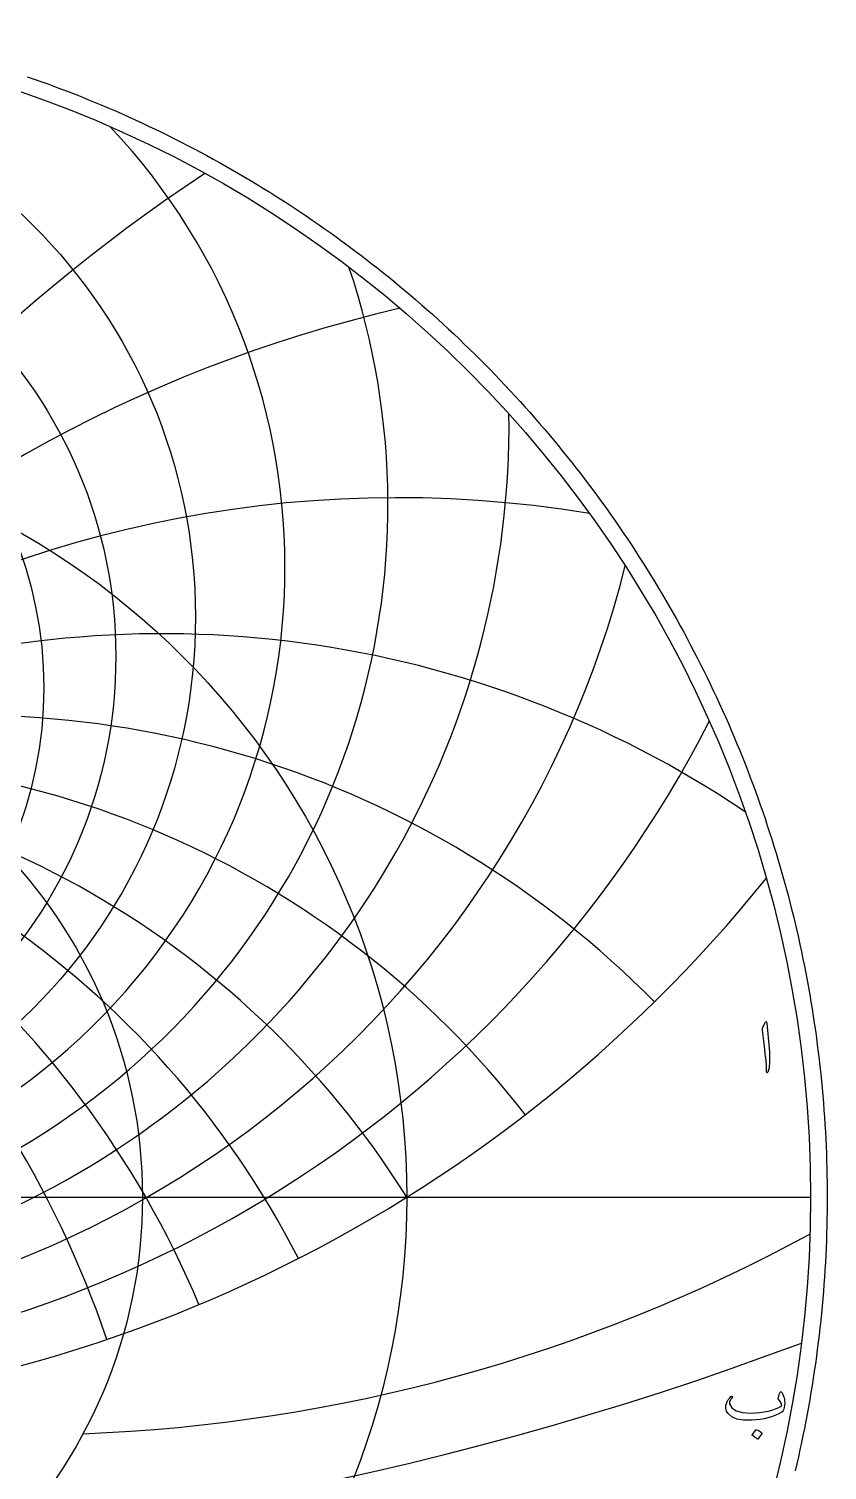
# Model space of a CAD drawing. Header units: millimetres. Extents: x -62 to 62, y -62 to 63.
# Drawn here: x 20.1 to 61.6, y -14.2 to 60.8 of the extents above; entities that cross this region are included whole.
import ezdxf

# ---------------------------------------------------------------- set-up
doc = ezdxf.new("R2010")
doc.units = ezdxf.units.MM
for name, color, linetype in [('CUT_OUTER', 1, 'Continuous'), ('ENGRAVE', 7, 'Continuous'), ('ENGRAVE_FINE', 8, 'Continuous'), ('TEXT', 5, 'Continuous')]:
    doc.layers.add(name, color=color, linetype=linetype)

msp = doc.modelspace()

# ---------------------------------------------------------------- linework, layer by layer
at = {"layer": 'CUT_OUTER'}
msp.add_lwpolyline([(20.0432, 58.2612), (20.4003, 58.1372), (20.7566, 58.0109), (21.1122, 57.8824), (21.4669, 57.7518), (21.8209, 57.619), (22.174, 57.484), (22.5263, 57.3469), (22.8778, 57.2076), (23.2284, 57.0661), (23.5781, 56.9225), (23.9269, 56.7768), (24.2748, 56.6289), (24.6218, 56.4789), (24.9679, 56.3267), (25.3131, 56.1725), (25.6573, 56.0161), (26.0005, 55.8576), (26.3427, 55.697), (26.684, 55.5344), (27.0242, 55.3696), (27.3635, 55.2027), (27.7017, 55.0338), (28.0388, 54.8628), (28.3749, 54.6897), (28.71, 54.5146), (29.0439, 54.3374), (29.3768, 54.1581), (29.7085, 53.9769), (30.0392, 53.7936), (30.3687, 53.6082), (30.6971, 53.4209), (31.0243, 53.2315), (31.3503, 53.0402), (31.6752, 52.8468), (31.9988, 52.6515), (32.3213, 52.4541), (32.6425, 52.2548), (32.9625, 52.0535), (33.2813, 51.8503), (33.5988, 51.6451), (33.9151, 51.438), (34.2301, 51.2289), (34.5438, 51.0179), (34.8562, 50.805), (35.1672, 50.5902), (35.477, 50.3734), (35.7854, 50.1548), (36.0925, 49.9343), (36.3982, 49.7119), (36.7025, 49.4876), (37.0055, 49.2615), (37.307, 49.0335), (37.6072, 48.8037), (37.906, 48.572), (38.2033, 48.3385), (38.4992, 48.1032), (38.7936, 47.866), (39.0866, 47.6271), (39.3781, 47.3864), (39.6681, 47.1439), (39.9566, 46.8996), (40.2436, 46.6535), (40.5291, 46.4057), (40.8131, 46.1562), (41.0955, 45.9049), (41.3764, 45.6519), (41.6558, 45.3971), (41.9335, 45.1407), (42.2097, 44.8825), (42.4843, 44.6227), (42.7573, 44.3612), (43.0287, 44.098), (43.2985, 43.8331), (43.5666, 43.5666), (43.8331, 43.2985), (44.098, 43.0287), (44.3612, 42.7573), (44.6227, 42.4843), (44.8825, 42.2097), (45.1407, 41.9335), (45.3971, 41.6558), (45.6519, 41.3764), (45.9049, 41.0955), (46.1562, 40.8131), (46.4057, 40.5291), (46.6535, 40.2436), (46.8996, 39.9566), (47.1439, 39.6681), (47.3864, 39.3781), (47.6271, 39.0866), (47.866, 38.7936), (48.1032, 38.4992), (48.3385, 38.2033), (48.572, 37.906), (48.8037, 37.6072), (49.0335, 37.307), (49.2615, 37.0055), (49.4876, 36.7025), (49.7119, 36.3982), (49.9343, 36.0925), (50.1548, 35.7854), (50.3734, 35.477), (50.5902, 35.1672), (50.805, 34.8562), (51.0179, 34.5438), (51.2289, 34.2301), (51.438, 33.9151), (51.6451, 33.5988), (51.8503, 33.2813), (52.0535, 32.9625), (52.2548, 32.6425), (52.4541, 32.3213), (52.6515, 31.9988), (52.8468, 31.6752), (53.0402, 31.3503), (53.2315, 31.0243), (53.4209, 30.6971), (53.6082, 30.3687), (53.7936, 30.0392), (53.9769, 29.7085), (54.1581, 29.3768), (54.3374, 29.0439), (54.5146, 28.71), (54.6897, 28.3749), (54.8628, 28.0388), (55.0338, 27.7017), (55.2027, 27.3635), (55.3696, 27.0242), (55.5344, 26.684), (55.697, 26.3427), (55.8576, 26.0005), (56.0161, 25.6573), (56.1725, 25.3131), (56.3267, 24.9679), (56.4789, 24.6218), (56.6289, 24.2748), (56.7768, 23.9269), (56.9225, 23.5781), (57.0661, 23.2284), (57.2076, 22.8778), (57.3469, 22.5263), (57.484, 22.174), (57.619, 21.8209), (57.7518, 21.4669), (57.8824, 21.1122), (58.0109, 20.7566), (58.1372, 20.4003), (58.2612, 20.0432), (58.3831, 19.6853), (58.5028, 19.3267), (58.6203, 18.9674), (58.7356, 18.6073), (58.8486, 18.2466), (58.9595, 17.8852), (59.0681, 17.5231), (59.1745, 17.1603), (59.2787, 16.7969), (59.3807, 16.4328), (59.4804, 16.0682), (59.5778, 15.7029), (59.6731, 15.3371), (59.7661, 14.9706), (59.8568, 14.6036), (59.9453, 14.2361), (60.0315, 13.868), (60.1154, 13.4994), (60.1971, 13.1303), (60.2766, 12.7606), (60.3537, 12.3906), (60.4286, 12.02), (60.5012, 11.649), (60.5716, 11.2775), (60.6396, 10.9057), (60.7054, 10.5334), (60.7689, 10.1607), (60.8301, 9.7876), (60.889, 9.4142), (60.9456, 9.0404), (61, 8.6663), (61.052, 8.2919), (61.1017, 7.9171), (61.1491, 7.542), (61.1943, 7.1667), (61.2371, 6.7911), (61.2776, 6.4152), (61.3158, 6.0391), (61.3517, 5.6627), (61.3853, 5.2862), (61.4166, 4.9094), (61.4456, 4.5325), (61.4722, 4.1554), (61.4966, 3.7781), (61.5186, 3.4007), (61.5383, 3.0232), (61.5557, 2.6455), (61.5708, 2.2678), (61.5835, 1.89), (61.5939, 1.512), (61.6021, 1.1341), (61.6079, 0.7561), (61.6113, 0.378), (61.6125, 0), (61.6113, -0.378), (61.6079, -0.7561), (61.6021, -1.1341), (61.5939, -1.512), (61.5835, -1.89), (61.5708, -2.2678), (61.5557, -2.6455), (61.5383, -3.0232), (61.5186, -3.4007), (61.4966, -3.7781), (61.4722, -4.1554), (61.4456, -4.5325), (61.4166, -4.9094), (61.3853, -5.2862), (61.3517, -5.6627), (61.3158, -6.0391), (61.2776, -6.4152), (61.2371, -6.7911), (61.1943, -7.1667), (61.1491, -7.542), (61.1017, -7.9171), (61.052, -8.2919), (61, -8.6663), (60.9456, -9.0404), (60.889, -9.4142), (60.8301, -9.7876), (60.7689, -10.1607), (60.7054, -10.5334), (60.6396, -10.9057), (60.5716, -11.2775), (60.5012, -11.649), (60.4286, -12.02), (60.3537, -12.3906), (60.2766, -12.7606), (60.1971, -13.1303), (60.1154, -13.4994), (60.0315, -13.868), (59.9453, -14.2361)], dxfattribs=at)
at = {"layer": 'ENGRAVE'}
msp.add_lwpolyline([(-60.75, 0), (60.75, 0)], dxfattribs=at)
for centre, radius in [((0, 0), 60.75), ((0, 30.1723), 28.7837), ((0, 28.1254), 24.6463), ((0, 26.4902), 20.9014), ((0, 0), 39.7663), ((0, 0), 26.0306)]:
    msp.add_circle(centre, radius, dxfattribs=at)
for centre, radius, start, end in [((0, 32.7441), 33.4382, 136.755025, 43.244975), ((0, 36.0044), 38.7851, 161.418489, 18.581511), ((0, 40.1982), 45.0809, 179.330047, 0.669953), ((0, 45.7066), 52.7185, 194.145933, 345.854067), ((0, 53.1545), 62.3353, 207.116681, 332.883319), ((0, -24.8487), 46.8916, 32, 148), ((0, -24.8487), 46.8916, 32, 148), ((0, 63.6394), 75.0422, 218.84522, 321.15478), ((19.6883, 73.4777), 85.8368, 272.172808, 298.555968)]:
    msp.add_arc(centre, radius, start, end, dxfattribs=at)
at = {"layer": 'ENGRAVE_FINE'}
for centre, radius, start, end in [((81.2186, -24.8487), 93.7831, 123.635556, 171.212829), ((81.2186, -24.8487), 93.7831, 123.635556, 171.212829), ((55.8832, -24.8487), 72.9503, 103.039689, 168.083589), ((55.8832, -24.8487), 72.9503, 103.039689, 168.083589), ((39.3467, -24.8487), 61.2126, 80.682156, 164.76813), ((39.3467, -24.8487), 61.2126, 80.682156, 164.76813), ((-27.0729, -24.8487), 54.1457, 18.800401, 123.997775), ((-27.0729, -24.8487), 54.1457, 18.800401, 123.997775), ((27.0729, -24.8487), 54.1457, 56.002225, 161.199599), ((27.0729, -24.8487), 54.1457, 56.002225, 161.199599), ((-17.0671, -24.8487), 49.901, 22.705937, 135.460343), ((-17.0671, -24.8487), 49.901, 22.705937, 135.460343), ((17.0671, -24.8487), 49.901, 44.539657, 157.294063), ((17.0671, -24.8487), 49.901, 44.539657, 157.294063), ((-8.2682, -24.8487), 47.6149, 27.057329, 142.266342), ((-8.2682, -24.8487), 47.6149, 27.057329, 142.266342), ((8.2682, -24.8487), 47.6149, 37.733658, 152.942671), ((8.2682, -24.8487), 47.6149, 37.733658, 152.942671), ((0, 152.6636), 171.207, 249.38669, 290.61331)]:
    msp.add_arc(centre, radius, start, end, dxfattribs=at)
at = {"layer": 'TEXT'}
for points in [[(58.3662, 9.0416), (58.4028, 9.1125), (58.4323, 9.1374), (58.4545, 9.1163), (58.4696, 9.0492), (58.5578, 8.1103), (58.6102, 7.5341), (58.622, 7.0737), (58.593, 6.7293), (58.5233, 6.5008), (58.5106, 6.4821), (58.4993, 6.472), (58.4895, 6.4706), (58.4811, 6.4778), (58.4744, 6.489), (58.4696, 6.5037), (58.4668, 6.5216), (58.4658, 6.5429), (58.4658, 6.7089), (58.4581, 6.885), (58.4428, 7.0711), (58.4198, 7.2672), (58.4148, 7.3185), (58.3997, 7.4569), (58.3745, 7.6826), (58.3393, 7.9954), (58.255, 8.689), (58.2531, 8.7259), (58.255, 8.7599), (58.2608, 8.791), (58.2704, 8.8193)], [(59.2431, -10.1463), (59.2688, -10.1787), (59.2924, -10.2143), (59.3138, -10.2534), (59.3331, -10.2958), (59.3503, -10.3413), (59.3652, -10.3897), (59.378, -10.4409), (59.3887, -10.4951), (59.4026, -10.6038), (59.4059, -10.7116), (59.3988, -10.8184), (59.381, -10.9243), (59.3542, -11.0186), (59.3197, -11.0948), (59.2776, -11.1528), (59.2277, -11.1925), (59.0697, -11.2761), (58.902, -11.3506), (58.7248, -11.416), (58.5379, -11.4723), (58.3415, -11.519), (58.1355, -11.5556), (57.92, -11.5822), (57.6948, -11.5987), (57.2728, -11.5944), (56.9265, -11.5355), (56.6558, -11.422), (56.4609, -11.2538), (56.3809, -11.1223), (56.344, -10.9808), (56.3502, -10.8292), (56.3995, -10.6675), (56.4162, -10.6327), (56.4355, -10.5971), (56.4574, -10.5608), (56.4819, -10.5238), (56.5091, -10.4861), (56.5389, -10.4476), (56.5714, -10.4085), (56.6065, -10.3686), (56.6182, -10.3573), (56.6304, -10.3504), (56.6431, -10.3478), (56.6563, -10.3494), (56.6652, -10.3528), (56.6726, -10.359), (56.6786, -10.3681), (56.6831, -10.3801), (56.6853, -10.3913), (56.6841, -10.4021), (56.6795, -10.4124), (56.6716, -10.4222), (56.6388, -10.4613), (56.6094, -10.5018), (56.5832, -10.5437), (56.5605, -10.587), (56.5449, -10.6285), (56.5365, -10.6685), (56.5353, -10.707), (56.5413, -10.7442), (56.6611, -10.9609), (56.8862, -11.113), (57.2168, -11.2004), (57.6527, -11.2232), (57.8923, -11.214), (58.1207, -11.194), (58.3378, -11.1632), (58.5437, -11.1216), (58.7385, -11.0693), (58.9226, -11.0062), (59.0959, -10.9323), (59.2584, -10.8476), (59.2426, -10.7686), (59.2067, -10.6809), (59.1506, -10.5846), (59.0745, -10.4797), (59.0721, -10.4697), (59.0725, -10.451), (59.0759, -10.4237), (59.0821, -10.3878), (59.0838, -10.3842), (59.085, -10.381), (59.0857, -10.3784), (59.0859, -10.3763), (59.0984, -10.3274), (59.1166, -10.2728), (59.1406, -10.2124), (59.1703, -10.1463), (59.1834, -10.1262), (59.2, -10.1195), (59.2198, -10.1262), (59.2431, -10.1463)], [(57.9056, -12.0969), (57.9104, -12.0921), (57.9171, -12.0893), (57.9257, -12.0883), (57.9363, -12.0893), (58.0108, -12.1195), (58.0809, -12.1563), (58.1468, -12.1999), (58.2084, -12.2502), (58.2143, -12.2579), (58.217, -12.2656), (58.2163, -12.2732), (58.2122, -12.2809), (58.0321, -12.5721), (58.0254, -12.5791), (58.0167, -12.5808), (58.0062, -12.5772), (57.9938, -12.5683), (57.983, -12.5606), (57.966, -12.5491), (57.9427, -12.5338), (57.9133, -12.5147), (57.8771, -12.4917), (57.8338, -12.4648), (57.7832, -12.4342), (57.7255, -12.3997), (57.7178, -12.3939), (57.714, -12.3882), (57.714, -12.3824), (57.7178, -12.3767)]]:
    msp.add_lwpolyline(points, close=True, dxfattribs=at)

doc.saveas('drawing.dxf')
